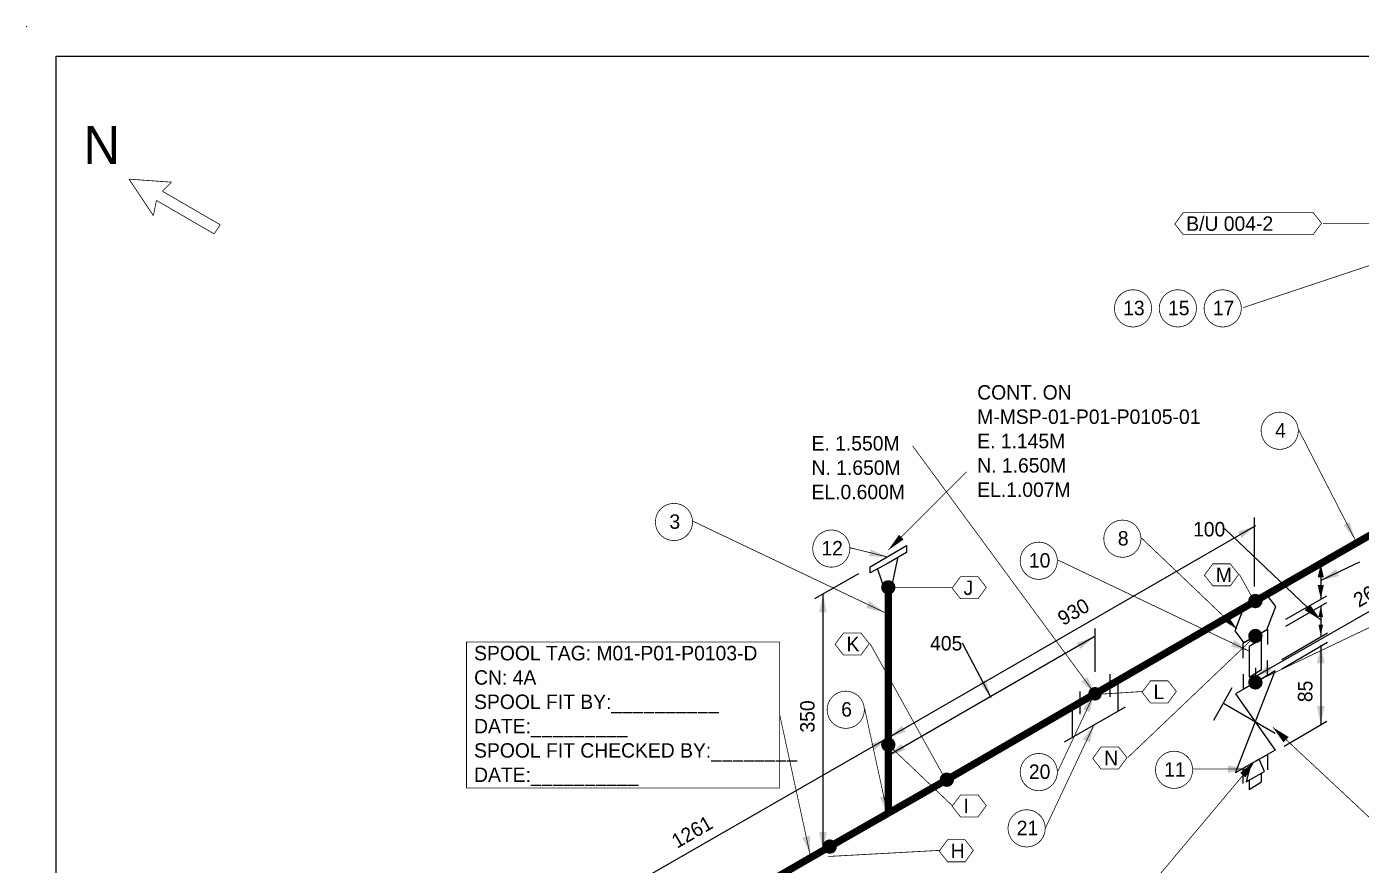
# Model space of a CAD drawing. Extents: x -4 to 431, y -3 to 272.
# Drawn here: x -3.9 to 171.7, y 161.7 to 272.1 of the extents above; entities that cross this region are included whole.
import ezdxf
from ezdxf.enums import TextEntityAlignment as Align

# ---------------------------------------------------------------- set-up
doc = ezdxf.new("R2010")
doc.units = 0
doc.header["$LTSCALE"] = 10
doc.layers.get('0').update_dxf_attribs({"lineweight": 0})
for name, color, linetype in [('DIMENSION', 40, 'Continuous'), ('INTERNAL', 3, 'Continuous'), ('PIPE', 7, 'Continuous'), ('TEXT2', 3, 'Continuous'), ('Title Block', 255, 'Continuous'), ('TITLE BLOCK-TEXT', 12, 'Continuous'), ('WELDS', 7, 'Continuous')]:
    doc.layers.add(name, color=color, linetype=linetype)
doc.styles.add('framdcn', font='', dxfattribs={"height": 2.5})
doc.styles.add('Scovan Standard', font='', dxfattribs={"height": 2.5})
doc.styles.get("Standard").update_dxf_attribs({"font": ''})
doc.styles.get('framdcn').set_extended_font_data('Franklin Gothic Medium Cond')
doc.styles.get('Scovan Standard').set_extended_font_data('Franklin Gothic Medium Cond')
doc.styles.get('Standard').set_extended_font_data('Franklin Gothic Medium Cond')

# ---------------------------------------------------------------- blocks, each defined once
blk = doc.blocks.new('block15')
at = {"layer": 'TEXT2'}
blk.add_hatch(color=256, dxfattribs=at).paths.add_polyline_path([(0, 0), (-1, 2.2), (0, 2.4)])
at = {"layer": 'TEXT2', "linetype": 'ByBlock', "const_width": 0.1, "flags": 128}
blk.add_lwpolyline([(-4, 18.4), (0, 0)], dxfattribs=at)
blk = doc.blocks.new('block17')
at = {"layer": 'TEXT2'}
blk.add_hatch(color=256, dxfattribs=at).paths.add_polyline_path([(0, 0), (-1, 2.2), (0, 2.4)])
at = {"layer": 'TEXT2', "linetype": 'ByBlock', "const_width": 0.1, "flags": 128}
blk.add_lwpolyline([(-3, 13.8), (0, 0)], dxfattribs=at)
blk = doc.blocks.new('block18')
at = {"layer": 'TEXT2'}
blk.add_hatch(color=256, dxfattribs=at).paths.add_polyline_path([(0, 0), (-2.4, 0.6), (-2, 1.5)])
at = {"layer": 'TEXT2', "linetype": 'ByBlock', "const_width": 0.1, "flags": 128}
blk.add_lwpolyline([(-25.2, 12), (0, 0)], dxfattribs=at)
blk = doc.blocks.new('block19')
at = {"layer": 'TEXT2'}
blk.add_hatch(color=256, dxfattribs=at).paths.add_polyline_path([(0, 0), (-2.4, 0.1), (-2.2, 1)])
at = {"layer": 'TEXT2', "linetype": 'ByBlock', "const_width": 0.1, "flags": 128}
blk.add_lwpolyline([(-4.9, 1.2), (0, 0)], dxfattribs=at)
blk = doc.blocks.new('block20')
at = {"layer": 'TEXT2', "style": 'framdcn'}
for s, p in [('E. 1.145M', (0, 0)), ('N. 1.650M', (0, -3.2)), ('EL.1.007M', (0, -6.4))]:
    blk.add_text(s, height=1.9, dxfattribs=at).set_placement(p)
blk = doc.blocks.new('block21')
at = {"layer": 'TEXT2'}
blk.add_hatch(color=256, dxfattribs=at).paths.add_polyline_path([(0, 0), (-0.6, -2.4), (-1.5, -2)])
at = {"layer": 'TEXT2', "linetype": 'ByBlock', "const_width": 0.1, "flags": 128}
blk.add_lwpolyline([(-4.8, -10.2), (0, 0)], dxfattribs=at)
blk = doc.blocks.new('block22')
at = {"layer": 'TEXT2'}
blk.add_hatch(color=256, dxfattribs=at).paths.add_polyline_path([(0, 0), (-0.6, -2.4), (-1.5, -2)])
at = {"layer": 'TEXT2', "linetype": 'ByBlock', "const_width": 0.1, "flags": 128}
blk.add_lwpolyline([(-6.4, -13.6), (0, 0)], dxfattribs=at)
blk = doc.blocks.new('block23')
at = {"layer": 'TEXT2', "style": 'framdcn'}
for s, p in [('E. 1.550M', (0, 0)), ('N. 1.650M', (0, -3.2)), ('EL.0.600M', (0, -6.4))]:
    blk.add_text(s, height=1.9, dxfattribs=at).set_placement(p)
blk = doc.blocks.new('block24')
at = {"layer": 'TEXT2'}
blk.add_hatch(color=256, dxfattribs=at).paths.add_polyline_path([(0, 0), (-2.1, 1.3), (-1.4, 2)])
at = {"layer": 'TEXT2', "linetype": 'ByBlock', "const_width": 0.1, "flags": 128}
blk.add_lwpolyline([(-12.6, 12), (0, 0)], dxfattribs=at)
blk = doc.blocks.new('block25')
at = {"layer": 'TEXT2'}
blk.add_hatch(color=256, dxfattribs=at).paths.add_polyline_path([(0, 0), (-2.4, 0.6), (-2, 1.5)])
at = {"layer": 'TEXT2', "linetype": 'ByBlock', "const_width": 0.1, "flags": 128}
blk.add_lwpolyline([(-25.2, 12), (0, 0)], dxfattribs=at)
blk = doc.blocks.new('block26')
at = {"layer": 'TEXT2'}
blk.add_hatch(color=256, dxfattribs=at).paths.add_polyline_path([(0, 0), (2.1, -1.3), (1.4, -2)])
at = {"layer": 'TEXT2', "linetype": 'ByBlock', "const_width": 0.1, "flags": 128}
blk.add_lwpolyline([(16.8, -15.7), (0, 0)], dxfattribs=at)
blk = doc.blocks.new('block27')
at = {"layer": 'TEXT2'}
blk.add_hatch(color=256, dxfattribs=at).paths.add_polyline_path([(0, 0), (-1.2, -2.1), (-1.9, -1.5)])
at = {"layer": 'TEXT2', "linetype": 'ByBlock', "const_width": 0.1, "flags": 128}
blk.add_lwpolyline([(-12.6, -15), (0, 0)], dxfattribs=at)
blk = doc.blocks.new('block29')
at = {"layer": 'TEXT2'}
blk.add_hatch(color=256, dxfattribs=at).paths.add_polyline_path([(0, 0), (-2.4, -0.5), (-2.4, 0.5)])
at = {"layer": 'TEXT2', "linetype": 'ByBlock', "const_width": 0.1, "flags": 128}
blk.add_lwpolyline([(-7, 0), (0, 0)], dxfattribs=at)
blk = doc.blocks.new('block30')
at = {"layer": 'TEXT2'}
blk.add_hatch(color=256, dxfattribs=at).paths.add_polyline_path([(0, 0), (-1.5, 1.9), (-0.7, 2.3)])
at = {"layer": 'TEXT2', "linetype": 'ByBlock', "const_width": 0.1, "flags": 128}
blk.add_lwpolyline([(-7.4, 14.4), (0, 0)], dxfattribs=at)
blk = doc.blocks.new('block33')
at = {"layer": 'TEXT2'}
blk.add_hatch(color=256, dxfattribs=at).paths.add_polyline_path([(0, 0), (-2.1, -1.2), (-2.4, -0.3)])
at = {"layer": 'TEXT2', "linetype": 'ByBlock', "const_width": 0.1, "flags": 128}
blk.add_lwpolyline([(-25.2, -8.4), (0, 0)], dxfattribs=at)
blk = doc.blocks.new('block34')
at = {"layer": 'TEXT2'}
blk.add_hatch(color=256, dxfattribs=at).paths.add_polyline_path([(0, 0), (-2.4, -0.5), (-2.4, 0.5)])
at = {"layer": 'TEXT2', "linetype": 'ByBlock', "const_width": 0.1, "flags": 128}
blk.add_lwpolyline([(-16.8, 0), (0, 0)], dxfattribs=at)
blk = doc.blocks.new('block52')
at = {"layer": 'PIPE', "linetype": 'ByBlock', "const_width": 0.95, "flags": 128}
blk.add_lwpolyline([(33.8, 19.5), (0, 0)], dxfattribs=at)
at = {"flags": 1}
for tag in ['Tag', 'UCI', 'Pipe Ref', 'Description', 'Key']:
    blk.add_attdef(tag, (0, 0), '', height=1, dxfattribs=at)
blk = doc.blocks.new('block53')
at = {"layer": 'PIPE', "linetype": 'ByBlock', "const_width": 0.95, "flags": 128}
for points in [[(7.7, 13.4), (7.7, 4.4)], [(15.4, 8.8), (7.7, 4.4)], [(7.7, 4.4), (0, 0)]]:
    blk.add_lwpolyline(points, dxfattribs=at)
at = {"flags": 1}
for tag in ['Tag', 'UCI', 'Pipe Ref', 'Description', 'Key']:
    blk.add_attdef(tag, (0, 0), '', height=1, dxfattribs=at)
blk = doc.blocks.new('block54')
at = {"layer": 'PIPE', "linetype": 'ByBlock', "const_width": 0.95, "flags": 128}
blk.add_lwpolyline([(0, 20.7), (0, 0)], dxfattribs=at)
at = {"flags": 1}
for tag in ['Tag', 'UCI', 'Pipe Ref', 'Description', 'Key']:
    blk.add_attdef(tag, (0, 0), '', height=1, dxfattribs=at)
blk = doc.blocks.new('block55')
at = {"layer": 'PIPE', "linetype": 'ByBlock', "flags": 128}
for points in [[(-2.4, -0.5), (2.4, 2.3)], [(2.4, 2.3), (2.4, 1.4)], [(0, 0), (-2.4, -1.3)], [(2.4, 1.4), (0, 0)], [(0.5, -2.9), (1.3, 0.8)], [(-2.4, -1.3), (-2.4, -0.5)], [(-1.4, -0.8), (-0.5, -3.5)], [(-0.5, -3.5), (0.5, -2.9)]]:
    blk.add_lwpolyline(points, dxfattribs=at)
at = {"flags": 1}
for tag in ['Tag', 'UCI', 'Pipe Ref', 'Description', 'Key']:
    blk.add_attdef(tag, (0, 0), '', height=1, dxfattribs=at)
blk = doc.blocks.new('block56')
at = {"layer": 'PIPE', "linetype": 'ByBlock', "const_width": 0.95, "flags": 128}
for points in [[(40.6, 23.5), (19.5, 11.3)], [(19.5, 11.3), (0, 0)]]:
    blk.add_lwpolyline(points, dxfattribs=at)
at = {"flags": 1}
for tag in ['Tag', 'UCI', 'Pipe Ref', 'Description', 'Key']:
    blk.add_attdef(tag, (0, 0), '', height=1, dxfattribs=at)
blk = doc.blocks.new('block57')
at = {"layer": 'PIPE', "linetype": 'ByBlock', "flags": 128}
for points in [[(0, -3), (0, 0)], [(-4, -2.3), (-4, -5.3)]]:
    blk.add_lwpolyline(points, dxfattribs=at)
at = {"flags": 1}
for tag in ['Tag', 'UCI', 'Pipe Ref', 'Description', 'Key']:
    blk.add_attdef(tag, (0, 0), '', height=1, dxfattribs=at)
blk = doc.blocks.new('block58')
at = {"layer": 'PIPE', "linetype": 'ByBlock', "flags": 128}
for points in [[(-1, 3.5), (-1, -0.5)], [(-8, -4.6), (0, 0)], [(-7, 0), (-7, -4)]]:
    blk.add_lwpolyline(points, dxfattribs=at)
at = {"flags": 1}
for tag in ['Tag', 'UCI', 'Pipe Ref', 'Description', 'Key']:
    blk.add_attdef(tag, (0, 0), '', height=1, dxfattribs=at)
blk = doc.blocks.new('block59')
at = {"layer": 'PIPE', "linetype": 'ByBlock', "flags": 128}
for points in [[(0, 0), (-1.5, -0.8)], [(1.5, 0.8), (0, 0)], [(2.7, -0.7), (1.5, 0.8)], [(-1.5, -0.8), (-2.7, -3.9)], [(1.5, -3.8), (2.7, -0.7)], [(-2.7, -3.9), (-1.5, -5.5)], [(-1.6, -5.5), (1.6, -3.7)], [(-1.5, -5.5), (1.5, -3.8)], [(1.6, -3.7), (1.6, -5.7)], [(-1.6, -7.5), (-1.6, -5.5)]]:
    blk.add_lwpolyline(points, dxfattribs=at)
at = {"flags": 1}
for tag in ['Tag', 'UCI', 'Pipe Ref', 'Description', 'Key']:
    blk.add_attdef(tag, (0, 0), '', height=1, dxfattribs=at)
blk = doc.blocks.new('block60')
at = {"layer": 'PIPE', "linetype": 'ByBlock', "flags": 128}
for points in [[(0, 0), (-0.8, -0.5)], [(0.8, 0.5), (0, 0)], [(0.8, -3.5), (0.8, 0.5)], [(-0.8, -0.5), (-0.8, -4.5)], [(-0.8, -4.5), (0.8, -3.5)]]:
    blk.add_lwpolyline(points, dxfattribs=at)
at = {"flags": 1}
for tag in ['Tag', 'UCI', 'Pipe Ref', 'Description', 'Key']:
    blk.add_attdef(tag, (0, 0), '', height=1, dxfattribs=at)
blk = doc.blocks.new('block61')
at = {"layer": 'PIPE', "linetype": 'ByBlock', "flags": 128}
for points in [[(0, -2), (0, 0)], [(-4.2, -14.8), (1, -1.4)], [(1, -1.4), (-1.6, -2.9)], [(-1.6, -2.9), (-4.2, -4.4)], [(-3.2, -1.8), (-3.2, -3.8)], [(-3.2, -3.8), (0, -2)], [(-4.7, -3.6), (-7.1, -7.9)], [(-4.2, -4.4), (1, -11.8)], [(-5.9, -5.6), (1, -9.6)], [(1, -11.8), (-4.2, -14.8)], [(-3.2, -14.2), (0, -12.4)], [(0, -12.4), (0, -14.4)], [(-3.2, -16.2), (-3.2, -14.2)]]:
    blk.add_lwpolyline(points, dxfattribs=at)
at = {"flags": 1}
for tag in ['Tag', 'UCI', 'Pipe Ref', 'Description', 'Key']:
    blk.add_attdef(tag, (0, 0), '', height=1, dxfattribs=at)
blk = doc.blocks.new('block62')
at = {"layer": 'PIPE', "linetype": 'ByBlock', "flags": 128}
for points in [[(0, 0), (-0.6, -0.3)], [(0.5, 0.3), (0, 0)], [(1.2, -1.3), (0.5, 0.3)], [(-0.6, -0.3), (-1.2, -2.7)], [(-1.2, -2.7), (1.2, -1.3)], [(0.8, -2.7), (0.8, -1.5)], [(-0.8, -2.5), (-0.8, -3.7)], [(-0.8, -3.7), (0.8, -2.7)]]:
    blk.add_lwpolyline(points, dxfattribs=at)
at = {"flags": 1}
for tag in ['Tag', 'UCI', 'Pipe Ref', 'Description', 'Key']:
    blk.add_attdef(tag, (0, 0), '', height=1, dxfattribs=at)
blk = doc.blocks.new('block63')
at = {"layer": 'PIPE', "linetype": 'ByBlock', "const_width": 0.95, "flags": 128}
blk.add_lwpolyline([(18.1, 10.4), (0, 0)], dxfattribs=at)
at = {"flags": 1}
for tag in ['Tag', 'UCI', 'Pipe Ref', 'Description', 'Key']:
    blk.add_attdef(tag, (0, 0), '', height=1, dxfattribs=at)
blk = doc.blocks.new('block76')
at = {"layer": 'WELDS'}
h = blk.add_hatch(color=256, dxfattribs=at)
edge = h.paths.add_edge_path(flags=0)
edge.add_arc((0, 0), 0.95, 0, 360)
at = {"flags": 1}
for tag in ['Tag', 'UCI', 'Pipe Ref', 'Description', 'Key']:
    blk.add_attdef(tag, (0, 0), '', height=1, dxfattribs=at)
blk = doc.blocks.new('block77')
at = {"layer": 'WELDS'}
h = blk.add_hatch(color=256, dxfattribs=at)
edge = h.paths.add_edge_path(flags=0)
edge.add_arc((0, 0), 0.95, 0, 360)
at = {"flags": 1}
for tag in ['Tag', 'UCI', 'Pipe Ref', 'Description', 'Key']:
    blk.add_attdef(tag, (0, 0), '', height=1, dxfattribs=at)
blk = doc.blocks.new('block78')
at = {"layer": 'WELDS'}
h = blk.add_hatch(color=256, dxfattribs=at)
edge = h.paths.add_edge_path(flags=0)
edge.add_arc((0, 0), 0.95, 0, 360)
at = {"flags": 1}
for tag in ['Tag', 'UCI', 'Pipe Ref', 'Description', 'Key']:
    blk.add_attdef(tag, (0, 0), '', height=1, dxfattribs=at)
blk = doc.blocks.new('block79')
at = {"layer": 'WELDS'}
h = blk.add_hatch(color=256, dxfattribs=at)
edge = h.paths.add_edge_path(flags=0)
edge.add_arc((0, 0), 0.95, 0, 360)
at = {"flags": 1}
for tag in ['Tag', 'UCI', 'Pipe Ref', 'Description', 'Key']:
    blk.add_attdef(tag, (0, 0), '', height=1, dxfattribs=at)
blk = doc.blocks.new('block80')
at = {"layer": 'WELDS'}
h = blk.add_hatch(color=256, dxfattribs=at)
edge = h.paths.add_edge_path(flags=0)
edge.add_arc((0, 0), 0.9, 0, 360)
at = {"flags": 1}
for tag in ['Tag', 'UCI', 'Pipe Ref', 'Description', 'Key']:
    blk.add_attdef(tag, (0, 0), '', height=1, dxfattribs=at)
blk = doc.blocks.new('block81')
at = {"layer": 'WELDS'}
h = blk.add_hatch(color=256, dxfattribs=at)
edge = h.paths.add_edge_path(flags=0)
edge.add_arc((0, 0), 0.95, 0, 360)
at = {"flags": 1}
for tag in ['Tag', 'UCI', 'Pipe Ref', 'Description', 'Key']:
    blk.add_attdef(tag, (0, 0), '', height=1, dxfattribs=at)
blk = doc.blocks.new('block82')
at = {"layer": 'WELDS'}
h = blk.add_hatch(color=256, dxfattribs=at)
edge = h.paths.add_edge_path(flags=0)
edge.add_arc((0, 0), 0.95, 0, 360)
at = {"flags": 1}
for tag in ['Tag', 'UCI', 'Pipe Ref', 'Description', 'Key']:
    blk.add_attdef(tag, (0, 0), '', height=1, dxfattribs=at)
blk = doc.blocks.new('block83')
at = {"layer": 'WELDS'}
h = blk.add_hatch(color=256, dxfattribs=at)
edge = h.paths.add_edge_path(flags=0)
edge.add_arc((0, 0), 0.95, 0, 360)
at = {"flags": 1}
for tag in ['Tag', 'UCI', 'Pipe Ref', 'Description', 'Key']:
    blk.add_attdef(tag, (0, 0), '', height=1, dxfattribs=at)
blk = doc.blocks.new('PADX-TBD')
blk.add_point((-7.73, 544.1))
at = {"layer": 'Title Block', "color": 255}
for p, q in [((0, 536.37), (843.77, 536.37)), ((0, 0), (0, 536.37))]:
    blk.add_line(p, q, dxfattribs=at)
at = {"layer": 'TITLE BLOCK-TEXT', "color": 12, "style": 'Scovan Standard', "flags": 8}
for tag, p in [('REF_5', (25, 38.42)), ('REV_5', (352.84, 38.42)), ('PROJECT5', (504.32, 38.42)), ('DATE5', (525.83, 38.42)), ('BY5', (542.96, 38.42)), ('CHK5', (555.71, 38.42)), ('PE5', (568.45, 38.42)), ('REF_4', (25, 31.19)), ('REV_4', (352.84, 31.19)), ('PROJECT4', (504.32, 31.19)), ('DATE4', (525.83, 31.19)), ('BY4', (542.96, 31.19)), ('CHK4', (555.71, 31.19)), ('PE4', (568.45, 31.19)), ('REF_3', (25, 23.97)), ('REV_3', (352.84, 23.97)), ('PROJECT3', (504.32, 23.97)), ('DATE3', (525.83, 23.97)), ('BY3', (542.96, 23.97)), ('CHK3', (555.71, 23.97)), ('PE3', (568.45, 23.97)), ('REF_2', (25, 16.74)), ('REV_2', (352.84, 16.74)), ('PROJECT2', (504.32, 16.74)), ('DATE2', (525.83, 16.74)), ('BY2', (542.96, 16.74)), ('CHK2', (555.71, 16.74)), ('PE2', (568.45, 16.74)), ('REF_1', (25, 9.51)), ('REV_1', (352.84, 9.51)), ('PROJECT1', (504.32, 9.51)), ('DATE1', (525.83, 9.51)), ('BY1', (542.96, 9.51)), ('CHK1', (555.71, 9.51)), ('PE1', (568.45, 9.51))]:
    blk.add_attdef(tag, text='', height=2.5, dxfattribs=at).set_placement(p, align=Align.MIDDLE_CENTER)
for tag, height, p in [('REF_5_DESC', 2.5, (52.27, 38.42)), ('REV_5_DESC', 2.5, (363.04, 38.42)), ('REF_4_DESC', 2.5, (52.27, 31.19)), ('REV_4_DESC', 2.5, (363.04, 31.19)), ('REF_3_DESC', 2.5, (52.27, 23.97)), ('REV_3_DESC', 2.5, (363.04, 23.97)), ('REF_2_DESC', 2.5, (52.27, 16.74)), ('REV_2_DESC', 2.5, (363.04, 16.74)), ('REF_1_DESC', 2.5, (52.27, 9.51)), ('REV_1_DESC', 2.5, (363.04, 9.51)), ('PATH', 2, (13, -2.9)), ('USER_PLOTTED', 2, (309, -2.9)), ('PLOT_DATE', 2, (348, -2.9))]:
    blk.add_attdef(tag, text='', height=height, dxfattribs=at).set_placement(p, align=Align.MIDDLE_LEFT)
at = {"layer": 'TITLE BLOCK-TEXT', "color": 12, "style": 'Scovan Standard'}
for tag, p in [('TITLE1', (747.45, 37.28)), ('LSD', (747.45, 31.28)), ('TITLE2', (747.45, 25.28)), ('TITLE3', (747.45, 19.28)), ('CLIENTDRAWINGNO', (686.57, 5.99)), ('RN', (838.5, 5.99))]:
    blk.add_attdef(tag, text='', height=4, dxfattribs=at).set_placement(p, align=Align.MIDDLE_CENTER)
at = {"layer": 'TITLE BLOCK-TEXT', "color": 210, "style": 'Scovan Standard', "flags": 8}
blk.add_attdef('DWGNO', text='', height=4, dxfattribs=at).set_placement((777.51, 5.99), align=Align.MIDDLE_CENTER)

msp = doc.modelspace()

# ---------------------------------------------------------------- hatches: boundary and pattern name
at = {"layer": 'DIMENSION'}
for points in [[(157.8, 206.4), (156, 204.8), (155.5, 205.6)], [(166.4, 201.4), (166.8, 199.6), (166, 199.6)], [(166.4, 199.2), (168.4, 200.7), (168.8, 199.8)], [(166.4, 196.8), (166, 198.6), (166.8, 198.6)], [(100.9, 197.4), (101.4, 195), (100.4, 195)], [(166.4, 194), (164.3, 195.3), (165, 196)], [(166.4, 195.9), (166.7, 194.4), (166.1, 194.4)], [(166.4, 191.9), (166.1, 193.4), (166.7, 193.4)], [(136.6, 191.8), (134.8, 190.2), (134.3, 191)], [(166.4, 190.7), (166.9, 188.3), (165.9, 188.3)], [(157.7, 186.5), (159.5, 188.1), (160, 187.3)], [(123, 183.8), (121.5, 185.7), (122.3, 186.1)], [(166.4, 180.3), (165.9, 182.7), (166.9, 182.7)], [(109.5, 178.5), (111.3, 180.1), (111.8, 179.3)], [(109.5, 178.5), (107.7, 176.9), (107.2, 177.7)], [(109.4, 176.1), (111.2, 177.7), (111.7, 176.9)], [(100.9, 163.7), (100.4, 166.1), (101.4, 166.1)]]:
    msp.add_hatch(color=256, dxfattribs=at).paths.add_polyline_path(points)
at = {"layer": 'TEXT2'}
for points in [[(109.5, 203.2), (110.9, 205.2), (111.5, 204.6)], [(136.7, 184.3), (134.9, 185.9), (135.7, 186.5)]]:
    msp.add_hatch(color=256, dxfattribs=at).paths.add_polyline_path(points)

# ---------------------------------------------------------------- linework, layer by layer
at = {"layer": 'DIMENSION', "linetype": 'ByBlock', "flags": 128}
for points in [[(157.7, 198.4), (157.7, 207.5)], [(157.8, 206.4), (109.5, 178.5)], [(153.8, 206), (166.4, 194)], [(183.6, 201.3), (157.7, 186.5)], [(165.4, 200.8), (167.4, 201.9)], [(171.5, 201.6), (166.4, 199.2)], [(166.4, 201.4), (166.4, 196.8)], [(105.6, 200.1), (99.8, 196.8)], [(100.9, 197.4), (100.9, 163.7)], [(161.8, 194.1), (167.2, 197.2)], [(161.8, 193.2), (167.2, 196.3)], [(166.4, 195.9), (166.4, 191.9)], [(136.6, 191.8), (109.4, 176.1)], [(136.7, 187.2), (136.7, 192.9)], [(161.3, 188.8), (167.3, 192.3)], [(119.2, 191), (123, 183.8)], [(161.3, 187.6), (167.3, 191.1)], [(166.4, 190.7), (166.4, 180.3)], [(157.8, 187.7), (157.8, 185.3)], [(109.4, 177.3), (109.4, 179.7)], [(161.6, 177.4), (167.2, 180.7)], [(109.5, 178.5), (60.2, 150.2)], [(109.5, 174.9), (109.5, 177.3)], [(101.8, 164.2), (99.8, 163.1)]]:
    msp.add_lwpolyline(points, dxfattribs=at)
at = {"layer": 'INTERNAL', "linetype": 'ByBlock', "const_width": 0.1, "flags": 128}
msp.add_lwpolyline([(148.3, 244.7), (147.2, 246.1), (148.3, 247.6), (165.4, 247.6), (166.5, 246.2), (165.4, 244.7)], close=True, dxfattribs=at)
at = {"layer": 'TEXT2', "linetype": 'ByBlock', "const_width": 0.1, "flags": 128}
for points in [[(12.8, 247.2), (9.6, 252)], [(9.6, 252), (15.2, 251.6)], [(15.2, 251.6), (14, 250.4)], [(14, 250.4), (21.6, 246)], [(13.2, 249.2), (12.8, 247.2)], [(20.8, 244.8), (13.2, 249.2)], [(21.6, 246), (20.8, 244.8)], [(112.7, 216.9), (136.7, 184.3)], [(119.8, 213.5), (109.5, 203.2)], [(155.7, 200), (157.7, 196.4)], [(117.9, 198.3), (109.5, 198.3)], [(175.5, 194.3), (158.7, 186.3)], [(141, 175.9), (157.8, 191.9)], [(107.1, 190.9), (117.1, 172.9)], [(142.9, 184.6), (136.6, 184.2)], [(117.9, 169.6), (109.5, 177.6)], [(116.2, 163.7), (101.6, 162.9)]]:
    msp.add_lwpolyline(points, dxfattribs=at)
for points in [[(144.11, 234.57), (144, 234.16), (143.82, 233.78), (143.58, 233.43), (143.27, 233.12), (142.93, 232.88), (142.54, 232.7), (142.13, 232.59), (141.7, 232.55), (141.27, 232.59), (140.86, 232.7), (140.47, 232.88), (140.13, 233.12), (139.82, 233.43), (139.58, 233.78), (139.4, 234.16), (139.29, 234.57), (139.25, 235), (139.29, 235.43), (139.4, 235.84), (139.58, 236.22), (139.82, 236.57), (140.13, 236.88), (140.47, 237.12), (140.86, 237.3), (141.27, 237.41), (141.7, 237.45), (142.13, 237.41), (142.54, 237.3), (142.93, 237.12), (143.27, 236.88), (143.58, 236.57), (143.82, 236.22), (144, 235.84), (144.11, 235.43), (144.15, 235)], [(150.01, 234.57), (149.9, 234.16), (149.72, 233.78), (149.48, 233.43), (149.17, 233.12), (148.82, 232.88), (148.44, 232.7), (148.03, 232.59), (147.6, 232.55), (147.17, 232.59), (146.76, 232.7), (146.38, 232.88), (146.03, 233.12), (145.72, 233.43), (145.48, 233.78), (145.3, 234.16), (145.19, 234.57), (145.15, 235), (145.19, 235.43), (145.3, 235.84), (145.48, 236.22), (145.72, 236.57), (146.03, 236.88), (146.38, 237.12), (146.76, 237.3), (147.17, 237.41), (147.6, 237.45), (148.03, 237.41), (148.44, 237.3), (148.82, 237.12), (149.17, 236.88), (149.48, 236.57), (149.72, 236.22), (149.9, 235.84), (150.01, 235.43), (150.05, 235)], [(155.91, 234.57), (155.8, 234.16), (155.62, 233.78), (155.38, 233.43), (155.07, 233.12), (154.72, 232.88), (154.34, 232.7), (153.93, 232.59), (153.5, 232.55), (153.07, 232.59), (152.66, 232.7), (152.28, 232.88), (151.93, 233.12), (151.62, 233.43), (151.38, 233.78), (151.2, 234.16), (151.09, 234.57), (151.05, 235), (151.09, 235.43), (151.2, 235.84), (151.38, 236.22), (151.62, 236.57), (151.93, 236.88), (152.28, 237.12), (152.66, 237.3), (153.07, 237.41), (153.5, 237.45), (153.93, 237.41), (154.34, 237.3), (154.72, 237.12), (155.07, 236.88), (155.38, 236.57), (155.62, 236.22), (155.8, 235.84), (155.91, 235.43), (155.95, 235)], [(163.41, 218.47), (163.3, 218.06), (163.12, 217.68), (162.88, 217.33), (162.57, 217.02), (162.22, 216.78), (161.84, 216.6), (161.43, 216.49), (161, 216.45), (160.57, 216.49), (160.16, 216.6), (159.78, 216.78), (159.43, 217.02), (159.12, 217.33), (158.88, 217.68), (158.7, 218.06), (158.59, 218.47), (158.55, 218.9), (158.59, 219.33), (158.7, 219.74), (158.88, 220.12), (159.12, 220.47), (159.43, 220.78), (159.78, 221.02), (160.16, 221.2), (160.57, 221.31), (161, 221.35), (161.43, 221.31), (161.84, 221.2), (162.22, 221.02), (162.57, 220.78), (162.88, 220.47), (163.12, 220.12), (163.3, 219.74), (163.41, 219.33), (163.45, 218.9)], [(83.71, 206.47), (83.6, 206.06), (83.42, 205.68), (83.18, 205.33), (82.87, 205.02), (82.53, 204.78), (82.14, 204.6), (81.73, 204.49), (81.3, 204.45), (80.87, 204.49), (80.46, 204.6), (80.08, 204.78), (79.73, 205.02), (79.42, 205.33), (79.18, 205.68), (79, 206.06), (78.89, 206.47), (78.85, 206.9), (78.89, 207.33), (79, 207.74), (79.18, 208.12), (79.42, 208.47), (79.73, 208.78), (80.08, 209.02), (80.46, 209.2), (80.87, 209.31), (81.3, 209.35), (81.73, 209.31), (82.14, 209.2), (82.53, 209.02), (82.87, 208.78), (83.18, 208.47), (83.42, 208.12), (83.6, 207.74), (83.71, 207.33), (83.75, 206.9)], [(104.41, 202.97), (104.3, 202.56), (104.12, 202.18), (103.88, 201.83), (103.57, 201.52), (103.22, 201.28), (102.84, 201.1), (102.43, 200.99), (102, 200.95), (101.57, 200.99), (101.16, 201.1), (100.78, 201.28), (100.43, 201.52), (100.12, 201.83), (99.88, 202.18), (99.7, 202.56), (99.59, 202.97), (99.55, 203.4), (99.59, 203.83), (99.7, 204.24), (99.88, 204.62), (100.12, 204.97), (100.43, 205.28), (100.78, 205.52), (101.16, 205.7), (101.57, 205.81), (102, 205.85), (102.43, 205.81), (102.84, 205.7), (103.22, 205.52), (103.57, 205.28), (103.88, 204.97), (104.12, 204.62), (104.3, 204.24), (104.41, 203.83), (104.45, 203.4)], [(142.71, 204.27), (142.6, 203.86), (142.42, 203.47), (142.18, 203.13), (141.87, 202.82), (141.53, 202.58), (141.14, 202.4), (140.73, 202.29), (140.3, 202.25), (139.87, 202.29), (139.46, 202.4), (139.07, 202.58), (138.73, 202.82), (138.42, 203.13), (138.18, 203.47), (138, 203.86), (137.89, 204.27), (137.85, 204.7), (137.89, 205.13), (138, 205.54), (138.18, 205.93), (138.42, 206.27), (138.73, 206.58), (139.07, 206.82), (139.46, 207), (139.87, 207.11), (140.3, 207.15), (140.73, 207.11), (141.14, 207), (141.53, 206.82), (141.87, 206.58), (142.18, 206.27), (142.42, 205.93), (142.6, 205.54), (142.71, 205.13), (142.75, 204.7)], [(131.71, 201.37), (131.6, 200.96), (131.42, 200.57), (131.18, 200.23), (130.87, 199.92), (130.53, 199.68), (130.14, 199.5), (129.73, 199.39), (129.3, 199.35), (128.87, 199.39), (128.46, 199.5), (128.07, 199.68), (127.73, 199.92), (127.42, 200.23), (127.18, 200.57), (127, 200.96), (126.89, 201.37), (126.85, 201.8), (126.89, 202.23), (127, 202.64), (127.18, 203.03), (127.42, 203.37), (127.73, 203.68), (128.07, 203.92), (128.46, 204.1), (128.87, 204.21), (129.3, 204.25), (129.73, 204.21), (130.14, 204.1), (130.53, 203.92), (130.87, 203.68), (131.18, 203.37), (131.42, 203.03), (131.6, 202.64), (131.71, 202.23), (131.75, 201.8)], [(54, 171.9), (54, 191.1), (95.2, 191.1), (95.2, 171.9)], [(106.31, 181.77), (106.2, 181.36), (106.02, 180.97), (105.78, 180.63), (105.47, 180.32), (105.12, 180.08), (104.74, 179.9), (104.33, 179.79), (103.9, 179.75), (103.47, 179.79), (103.06, 179.9), (102.67, 180.08), (102.33, 180.32), (102.02, 180.63), (101.78, 180.97), (101.6, 181.36), (101.49, 181.77), (101.45, 182.2), (101.49, 182.63), (101.6, 183.04), (101.78, 183.43), (102.02, 183.77), (102.33, 184.08), (102.67, 184.32), (103.06, 184.5), (103.47, 184.61), (103.9, 184.65), (104.33, 184.61), (104.74, 184.5), (105.12, 184.32), (105.47, 184.08), (105.78, 183.77), (106.02, 183.43), (106.2, 183.04), (106.31, 182.63), (106.35, 182.2)], [(131.71, 173.57), (131.6, 173.16), (131.42, 172.78), (131.18, 172.43), (130.87, 172.12), (130.53, 171.88), (130.14, 171.7), (129.73, 171.59), (129.3, 171.55), (128.87, 171.59), (128.46, 171.7), (128.07, 171.88), (127.73, 172.12), (127.42, 172.43), (127.18, 172.78), (127, 173.16), (126.89, 173.57), (126.85, 174), (126.89, 174.43), (127, 174.84), (127.18, 175.22), (127.42, 175.57), (127.73, 175.88), (128.07, 176.12), (128.46, 176.3), (128.87, 176.41), (129.3, 176.45), (129.73, 176.41), (130.14, 176.3), (130.53, 176.12), (130.87, 175.88), (131.18, 175.57), (131.42, 175.22), (131.6, 174.84), (131.71, 174.43), (131.75, 174)], [(149.51, 173.87), (149.4, 173.46), (149.22, 173.07), (148.98, 172.73), (148.67, 172.42), (148.32, 172.18), (147.94, 172), (147.53, 171.89), (147.1, 171.85), (146.67, 171.89), (146.26, 172), (145.88, 172.18), (145.53, 172.42), (145.22, 172.73), (144.98, 173.07), (144.8, 173.46), (144.69, 173.87), (144.65, 174.3), (144.69, 174.73), (144.8, 175.14), (144.98, 175.53), (145.22, 175.87), (145.53, 176.18), (145.88, 176.42), (146.26, 176.6), (146.67, 176.71), (147.1, 176.75), (147.53, 176.71), (147.94, 176.6), (148.32, 176.42), (148.67, 176.18), (148.98, 175.87), (149.22, 175.53), (149.4, 175.14), (149.51, 174.73), (149.55, 174.3)], [(130.11, 166.17), (130, 165.76), (129.82, 165.38), (129.58, 165.03), (129.27, 164.72), (128.93, 164.48), (128.54, 164.3), (128.13, 164.19), (127.7, 164.15), (127.27, 164.19), (126.86, 164.3), (126.47, 164.48), (126.13, 164.72), (125.82, 165.03), (125.58, 165.38), (125.4, 165.76), (125.29, 166.17), (125.25, 166.6), (125.29, 167.03), (125.4, 167.44), (125.58, 167.82), (125.82, 168.17), (126.13, 168.48), (126.47, 168.72), (126.86, 168.9), (127.27, 169.01), (127.7, 169.05), (128.13, 169.01), (128.54, 168.9), (128.93, 168.72), (129.27, 168.48), (129.58, 168.17), (129.82, 167.82), (130, 167.44), (130.11, 167.03), (130.15, 166.6)]]:
    msp.add_lwpolyline(points, close=True, dxfattribs=at)
at = {"layer": 'TEXT2', "color": 20, "linetype": 'ByBlock', "const_width": 0.1, "flags": 128}
for points in [[(152.2, 198.5), (151.1, 199.9), (152.2, 201.4), (154.5, 201.4), (155.6, 200), (154.5, 198.5)], [(119, 196.8), (117.9, 198.2), (119, 199.7), (121.3, 199.7), (122.4, 198.3), (121.3, 196.8)], [(103.6, 189.4), (102.5, 190.8), (103.6, 192.3), (105.9, 192.3), (107, 190.9), (105.9, 189.4)], [(144, 183.1), (142.9, 184.5), (144, 186), (146.3, 186), (147.4, 184.6), (146.3, 183.1)], [(137.5, 174.4), (136.4, 175.8), (137.5, 177.3), (139.8, 177.3), (140.9, 175.9), (139.8, 174.4)], [(119, 168.1), (117.9, 169.5), (119, 171), (121.3, 171), (122.4, 169.6), (121.3, 168.1)], [(117.3, 162.2), (116.2, 163.6), (117.3, 165.1), (119.6, 165.1), (120.7, 163.7), (119.6, 162.2)]]:
    msp.add_lwpolyline(points, close=True, dxfattribs=at)

# ---------------------------------------------------------------- block references
at = {"xscale": 0.5, "yscale": 0.5, "zscale": 0.5}
msp.add_blockref('PADX-TBD', (0, 0), dxfattribs=at)
at = {"layer": 'PIPE'}
for name, p in [('block63', (157.8, 196.5)), ('block55', (109.5, 201.5)), ('block54', (109.5, 177.6)), ('block56', (117.2, 173)), ('block59', (157.8, 196.5)), ('block60', (157.8, 191)), ('block61', (159.4, 188.7)), ('block57', (138.7, 186.9)), ('block58', (140.7, 182.6)), ('block53', (101.8, 164.2)), ('block62', (157.8, 175.4)), ('block52', (68, 144.7))]:
    msp.add_blockref(name, p, dxfattribs=at)
at = {"layer": 'TEXT2'}
for name, p in [('block34', (183.5, 246.2)), ('block33', (181.4, 243.5)), ('block23', (99.4, 216.3)), ('block20', (121.2, 216.6)), ('block30', (170.9, 204.6)), ('block18', (109, 195)), ('block24', (155.4, 192.8)), ('block19', (109.4, 202.3)), ('block25', (157, 189.9)), ('block21', (136.6, 184.3)), ('block15', (99.2, 163.2)), ('block17', (109.4, 168.5)), ('block22', (136.6, 180.3)), ('block26', (160.1, 179.9)), ('block27', (157.7, 175.4)), ('block29', (156.6, 174.4))]:
    msp.add_blockref(name, p, dxfattribs=at)
at = {"layer": 'WELDS'}
for name, p in [('block78', (109.5, 198.3)), ('block81', (157.8, 196.5)), ('block82', (157.8, 191.9)), ('block83', (157.8, 185.8)), ('block80', (136.7, 184.3)), ('block77', (109.5, 177.6)), ('block79', (117.2, 173)), ('block76', (101.8, 164.2))]:
    msp.add_blockref(name, p, dxfattribs=at)

# ---------------------------------------------------------------- texts
at = {"layer": 'DIMENSION', "style": 'framdcn'}
for s, p in [('100', (149.6, 205)), ('405', (115, 190))]:
    msp.add_text(s, height=1.9, dxfattribs=at).set_placement(p)
for s, rotation, p in [('262', 30, (171.4, 195.6)), ('930', 30, (132.5, 193.2)), ('85', 90, (165.3, 183.2)), ('350', 90, (99.8, 179.2)), ('1261', 30, (81.7, 163.9))]:
    msp.add_text(s, height=1.9, rotation=rotation, dxfattribs=at).set_placement(p)
at = {"layer": 'INTERNAL', "style": 'framdcn'}
msp.add_text('B/U 004-2', height=1.9, dxfattribs=at).set_placement((148.7, 245.2))
at = {"layer": 'TEXT2', "style": 'framdcn'}
for s, height, p in [('N', 5, (3.6, 254)), ('13', 1.9, (140.4, 234.1)), ('15', 1.9, (146.3, 234.1)), ('17', 1.9, (152.2, 234.1)), ('CONT. ON', 1.9, (121.2, 223)), ('M-MSP-01-P01-P0105-01', 1.9, (121.2, 219.8)), ('4', 1.9, (160.4, 218)), ('3', 1.9, (80.7, 206)), ('8', 1.9, (139.7, 203.8)), ('12', 1.9, (100.7, 202.5)), ('10', 1.9, (128, 200.9)), ('M', 1.9, (152.6, 199)), ('J', 1.9, (119.4, 197.3)), ('K', 1.9, (104, 189.9)), ('SPOOL TAG: M01-P01-P0103-D', 1.9, (55, 188.7)), ('CN: 4A', 1.9, (55, 185.5)), ('L', 1.9, (144.4, 183.6)), ('SPOOL FIT BY:__________', 1.9, (55, 182.3)), ('6', 1.9, (103.3, 181.3)), ('DATE:_________', 1.9, (55, 179.1)), ('SPOOL FIT CHECKED BY:________', 1.9, (55, 175.9)), ('N', 1.9, (137.9, 174.9)), ('DATE:__________', 1.9, (55, 172.7)), ('20', 1.9, (128, 173.1)), ('11', 1.9, (145.8, 173.4)), ('I', 1.9, (119.4, 168.6)), ('21', 1.9, (126.4, 165.7)), ('H', 1.9, (117.7, 162.7))]:
    msp.add_text(s, height=height, dxfattribs=at).set_placement(p)

doc.saveas('drawing.dxf')
